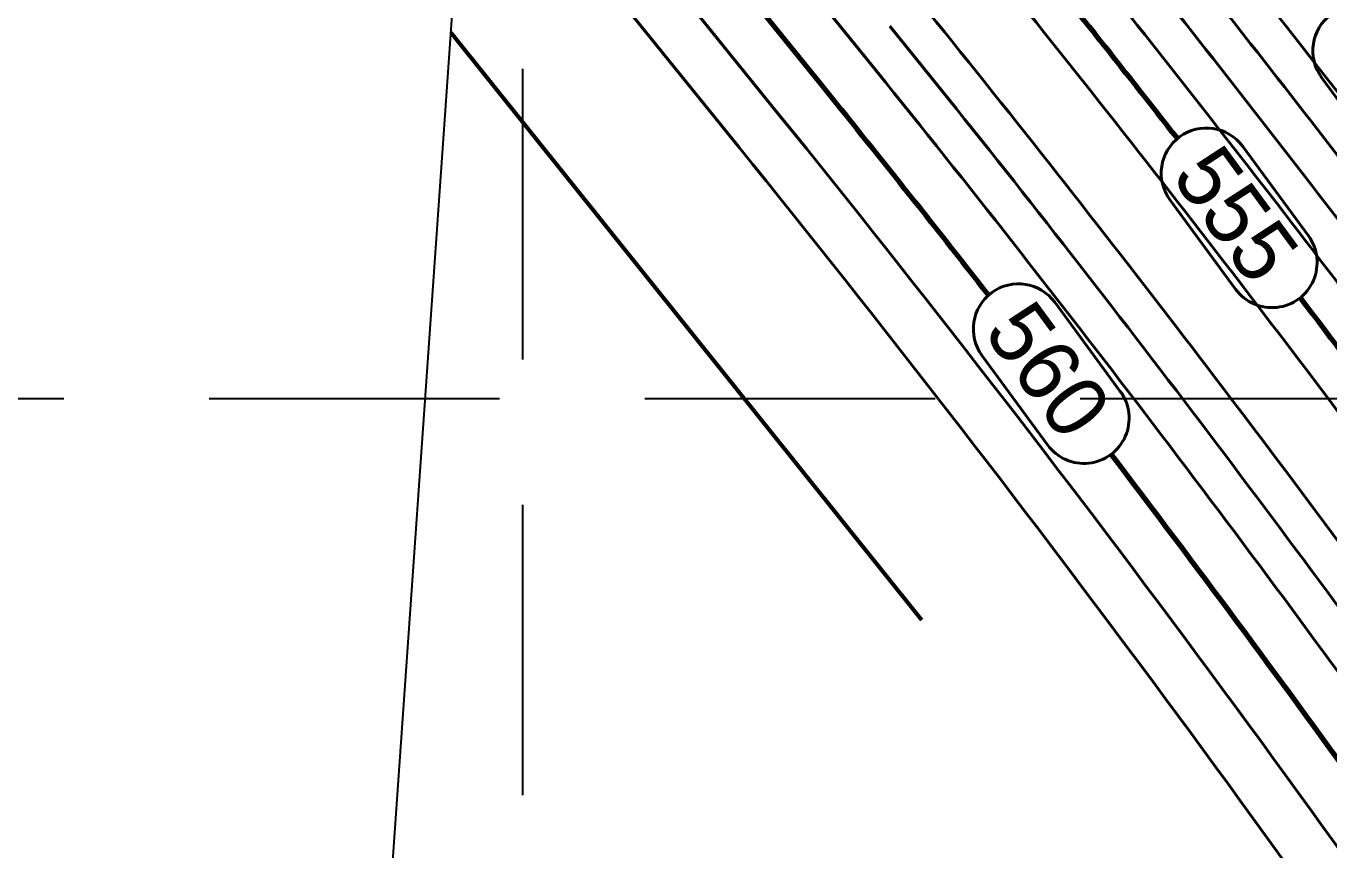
# Model space of a CAD drawing. Header units: feet. Extents: x 6037 to 11520, y 4436 to 7866.
# Drawn here: x 10365.1 to 10466, y 5859.5 to 5923.3 of the extents above; entities that cross this region are included whole.
import ezdxf
from ezdxf.enums import TextEntityAlignment as Align

# ---------------------------------------------------------------- set-up
doc = ezdxf.new("R2010")
doc.units = ezdxf.units.FT
doc.header["$LTSCALE"] = 0.4
doc.header["$MEASUREMENT"] = 0
for name, pattern in [('DASHED2', [0.375, 0.25, -0.125]), ('DGN Style 3', [204.068222, 145.763016, -58.305206]), ('HIDDEN', [0.375, 0.25, -0.125])]:
    doc.linetypes.add(name, pattern=pattern)
doc.layers.add('grid', color=254, linetype='HIDDEN')
doc.layers.add('Level 1', color=7, linetype='Continuous')
doc.styles.add('Style-CHAR_FAST_FONT', font='CHAR_FAST_FONT.shx')

msp = doc.modelspace()

# ---------------------------------------------------------------- linework, layer by layer
at = {"layer": 'grid', "color": 252, "linetype": 'DASHED2', "ltscale": 225}
for p, q in [((10403.52, 7776.26), (10403.52, 4782.14)), ((6126.74, 5894.48), (11429.95, 5894.48))]:
    msp.add_line(p, q, dxfattribs=at)
at = {"layer": 'Level 1', "color": 5, "linetype": 'Continuous', "lineweight": 40}
for p, q in [((10400.41, 5957.58), (10429.66, 5921.44)), ((10399.59, 5945.88), (10423.44, 5916.41)), ((10399.18, 5940.03), (10420.34, 5913.89))]:
    msp.add_line(p, q, dxfattribs=at)
at = {"layer": 'Level 1', "color": 5, "linetype": 'Continuous', "lineweight": 70}
msp.add_line((10400, 5951.73), (10426.55, 5918.93), dxfattribs=at)
at = {"layer": 'Level 1', "color": 5, "linetype": 'DGN Style 3', "lineweight": 53}
msp.add_line((10397.97, 5922.84), (10448.66, 5859.58), dxfattribs=at)
at = {"layer": 'Level 1', "flags": 128}
msp.add_lwpolyline([(10321.28, 4831.4), (10431.33, 6397.65), (10458.48, 7358.89)], dxfattribs=at)
at = {"layer": 'Level 1', "color": 5, "linetype": 'Continuous', "lineweight": 40, "flags": 128}
for points in [[(10470.51, 5912.45), (10465.44, 5919.35), (10465.44, 5919.35), (10465.44, 5919.35, -1), (10471.08, 5923.5), (10471.08, 5923.5), (10471.08, 5923.5), (10476.16, 5916.59), (10476.15, 5916.59), (10476.15, 5916.59, -1), (10470.51, 5912.45)], [(10458.77, 5902.96), (10453.69, 5909.86), (10453.69, 5909.86), (10453.69, 5909.86, -1), (10459.33, 5914.01), (10459.33, 5914.01), (10459.33, 5914.01), (10464.41, 5907.1), (10464.41, 5907.1), (10464.41, 5907.1, -1), (10458.77, 5902.95)], [(10444.2, 5890.89), (10439.13, 5897.8), (10439.13, 5897.8), (10439.13, 5897.8, -1), (10444.77, 5901.94), (10444.77, 5901.94), (10444.77, 5901.95), (10449.84, 5895.04), (10449.84, 5895.04), (10449.84, 5895.04, -1), (10444.2, 5890.89)]]:
    msp.add_lwpolyline(points, format="xyb", dxfattribs=at)
at = {"layer": 'Level 1', "color": 5, "linetype": 'Continuous', "lineweight": 40, "extrusion": (0, 0, -1)}
for radius, end in [(1276.88, 143.12635), (1270.88, 143.34565), (1267.88, 143.45796), (1264.88, 143.57213), (1261.88, 143.68822), (1255.88, 143.88056), (1249.88, 143.9434), (1246.88, 144.02408), (1243.88, 144.10707), (1235.88, 145.90547), (1231.88, 145.87353)]:
    msp.add_arc((-9462.89, 5138.76), radius, 141.00698, end, dxfattribs=at)
at = {"layer": 'Level 1', "color": 5, "linetype": 'Continuous', "lineweight": 70, "extrusion": (0, 0, -1)}
for radius, start, end in [(1258.88, 141.00698, 141.95332), (1239.88, 141.00698, 141.97753), (1258.88, 142.66137, 143.80633), (1239.88, 142.69644, 144.19061)]:
    msp.add_arc((-9462.89, 5138.76), radius, start, end, dxfattribs=at)

# ---------------------------------------------------------------- texts
at = {"layer": 'Level 1', "color": 5, "linetype": 'Continuous', "lineweight": 40, "style": 'Style-CHAR_FAST_FONT'}
for s, p in [('555', (10457.59, 5914.51)), ('560', (10443.03, 5902.45))]:
    msp.add_text(s, height=4.8, rotation=306.3192, dxfattribs=at).set_placement(p, align=Align.TOP_LEFT)

doc.saveas('drawing.dxf')
